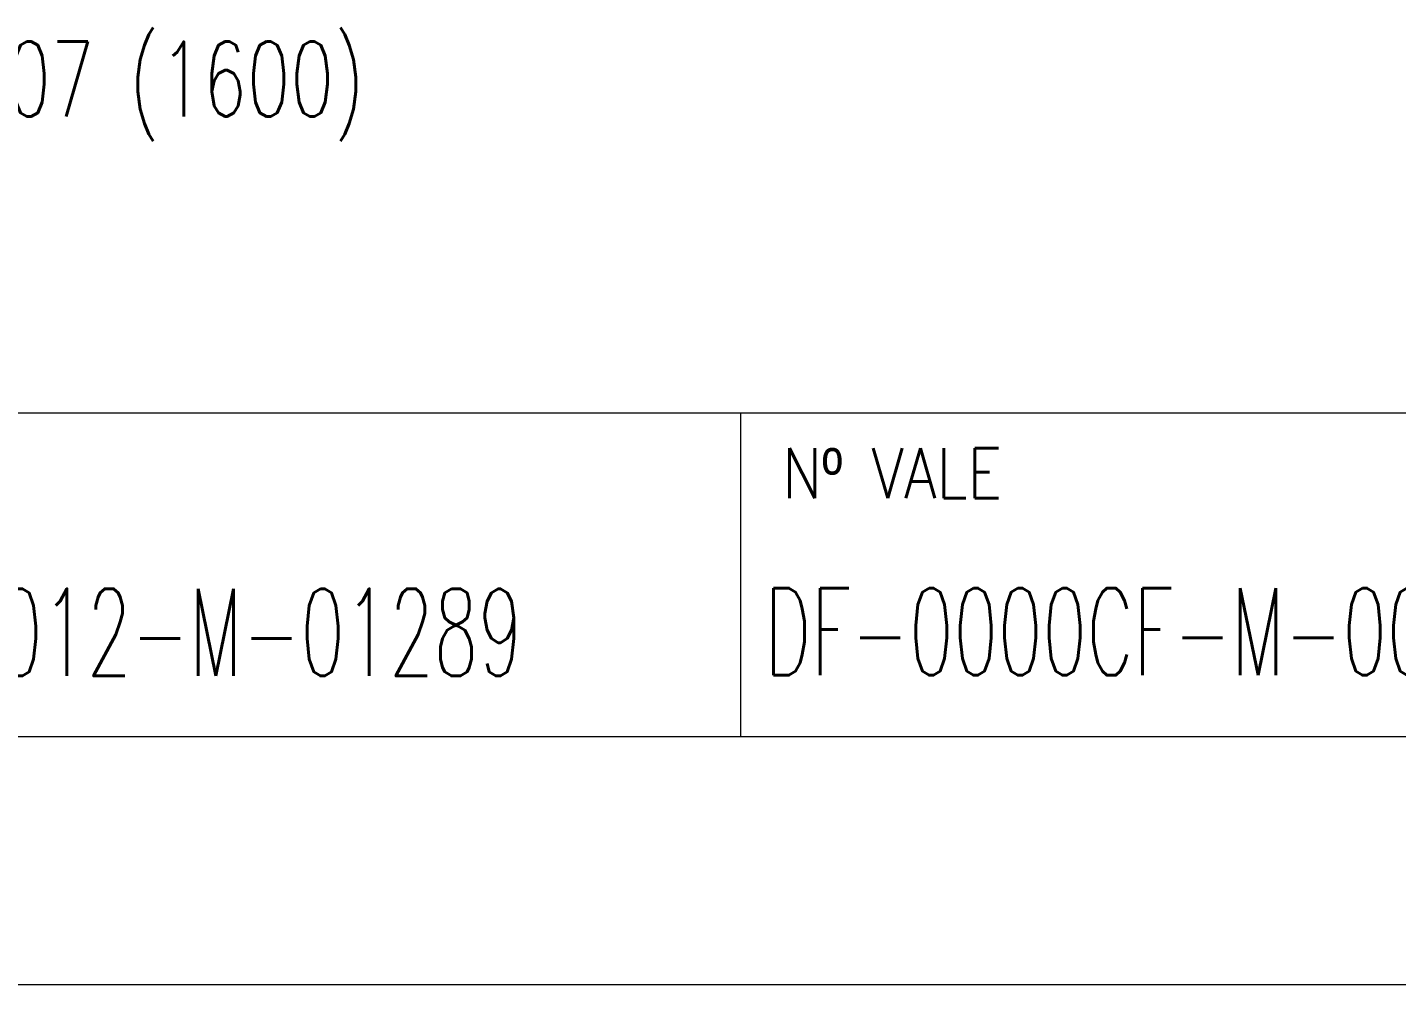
# Model space of a CAD drawing. Header units: millimetres. Extents: x 5 to 846, y 5 to 599.
# Drawn here: x 727.4 to 782.3, y 5 to 43.5 of the extents above; entities that cross this region are included whole.
import ezdxf

# ---------------------------------------------------------------- set-up
doc = ezdxf.new("R2010")
doc.units = ezdxf.units.MM
doc.linetypes.add('XKITLINE00', pattern=[0])
doc.layers.add('Outro tipo de objeto', color=7, linetype='Continuous', lineweight=0)
doc.styles.add('ROMANS', font='ROMANS__.TTF')
doc.styles.add('SIMPLEX', font='SIMPLEX_.TTF')

msp = doc.modelspace()

# ---------------------------------------------------------------- linework, layer by layer
at = {"layer": 'Outro tipo de objeto', "color": 5, "linetype": 'XKITLINE00', "lineweight": 0}
msp.add_line((661.004, 28), (836.004, 28), dxfattribs=at)
at = {"layer": 'Outro tipo de objeto', "color": 4, "linetype": 'XKITLINE00', "lineweight": 0}
msp.add_line((756.004, 28), (756.004, 15), dxfattribs=at)
at = {"layer": 'Outro tipo de objeto', "color": 6, "linetype": 'XKITLINE00', "lineweight": 0}
msp.add_line((30, 15), (836.004, 15), dxfattribs=at)
at = {"layer": 'Outro tipo de objeto', "color": 7, "linetype": 'XKITLINE00', "lineweight": 0}
msp.add_line((5.04, 5.039), (846.005, 5.039), dxfattribs=at)

# ---------------------------------------------------------------- texts
at = {"layer": 'Outro tipo de objeto', "color": 5, "style": 'ROMANS'}
for s, height, width, p in [('TRANSPORTADOR DE CORREIA - TR-1220CF-07 (1600)', 3, 0.68, (663.004, 39.9)), ('SB-DF-0000CF-M-00012-M-01289', 3.5, 0.595, (693.437, 17.434)), ('DF-0000CF-M-00012-M-01289', 3.5, 0.595, (756.966, 17.462))]:
    msp.add_text(s, height=height, dxfattribs=dict(at, width=width)).set_placement(p)
at = {"layer": 'Outro tipo de objeto', "color": 3, "style": 'SIMPLEX', "width": 0.85}
msp.add_text('Nº VALE', height=2, dxfattribs=at).set_placement((757.677, 24.571))

doc.saveas('drawing.dxf')
